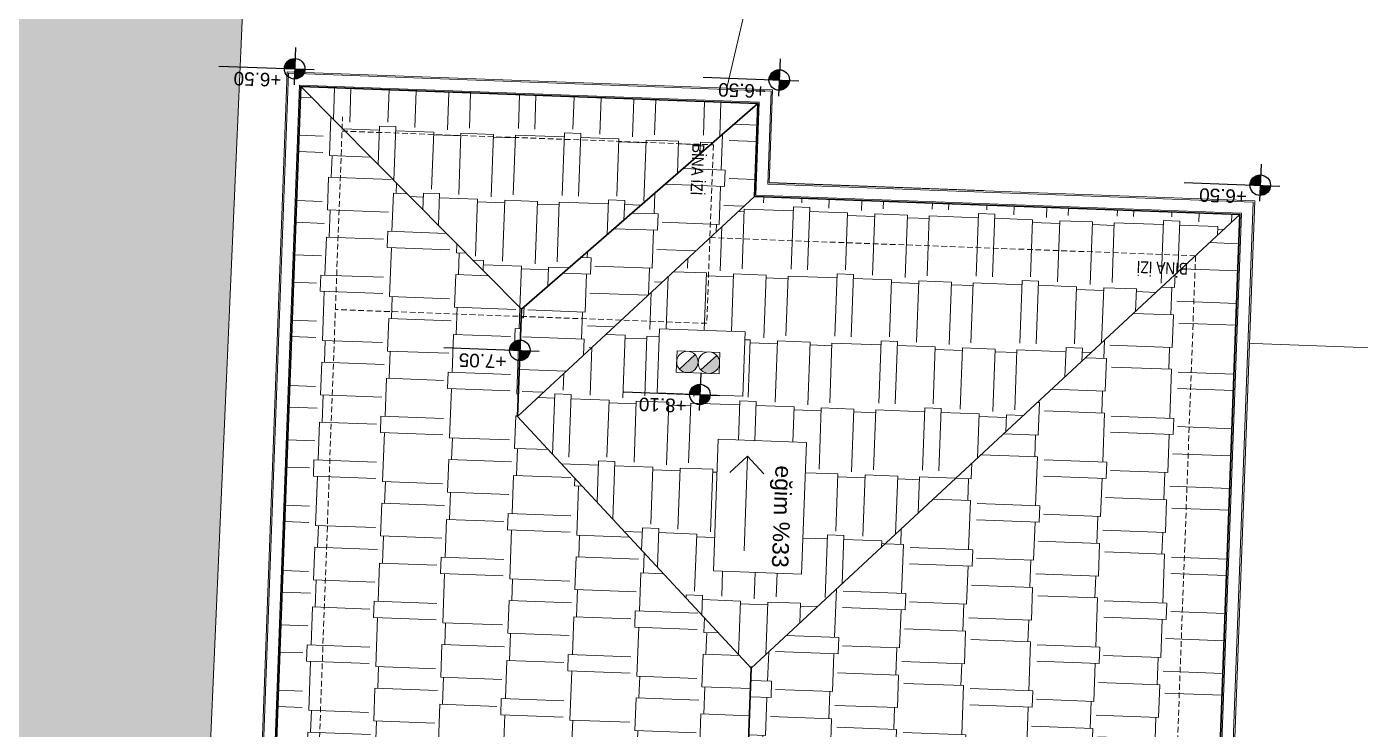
# Model space of a CAD drawing. Header units: centimetres. Extents: x 63871 to 181827, y -95930 to 42199.
# Drawn here: x 176600 to 177533, y 35089 to 35581 of the extents above; entities that cross this region are included whole.
import ezdxf

# ---------------------------------------------------------------- set-up
doc = ezdxf.new("R2010")
doc.units = ezdxf.units.CM
for name, pattern in [('11-021_500-SatisOfisi_220512$0${ Diamond }', [12, 4, -2, 2, 2, -2]), ('11-021_500-SatisOfisi_280512$0${ Wide Dash }', [12, 4, -2, 4, -2]), ('Dash', [6, 3, -3])]:
    doc.linetypes.add(name, pattern=pattern)
for name, color, linetype, lineweight in [('2D Drafting - General_Pen_No__86', 173, 'Continuous', 18), ('A-AREA-IDEN', 7, 'Continuous', 9), ('A-DOOR', 31, 'Continuous', 9), ('A-FLOR-HRAL', 11, 'Continuous', 9), ('A-GLAZ', 151, 'Continuous', 9), ('A-WALL', 12, 'Continuous', 50), ('ARA SINIRLAR', 225, 'Continuous', 15), ('ARM_Pen_No__252', 8, 'Continuous', 18), ('Baca', 82, 'Continuous', 9), ('DUVAR', 7, 'Continuous', 40), ('İz DÜŞÜMÜ', 7, '11-021_500-SatisOfisi_220512$0${ Diamond }', 18), ('metal', 7, 'Continuous', 20), ('OLUK', 222, 'Continuous', 15), ('S-STRS', 31, 'Continuous', 9), ('tefriş', 21, 'Continuous', 20), ('Çatı', 144, 'Continuous', 30)]:
    doc.layers.add(name, color=color, linetype=linetype, lineweight=lineweight)
for name, color, linetype in [('Bitirme - Duvar', 7, 'Continuous'), ('Dıış Ölçü', 140, 'Continuous'), ('KOT', 171, 'Continuous')]:
    doc.layers.add(name, color=color, linetype=linetype)
doc.styles.add('Arial', font='Arial.ttf', dxfattribs={"height": 250})
doc.styles.add('Arial_1', font='Arial.ttf', dxfattribs={"height": 300})
doc.styles.add('MtXpl_Arial_Narrow', font='')
doc.styles.add('MtXpl_Arial_Narrow_1', font='')
doc.styles.add('OLUŞTURULMUŞ_STİL_1', font='Arial.ttf')
doc.styles.add('RomanS', font='')
doc.styles.add('STYLE1', font='', dxfattribs={"width": 0.55, "height": 0.25})
doc.styles.get('MtXpl_Arial_Narrow').set_extended_font_data('Arial Narrow', bold=True)
doc.styles.get('MtXpl_Arial_Narrow_1').set_extended_font_data('Arial Narrow')
doc.styles.get('RomanS').set_extended_font_data('Stylus BT')
doc.styles.get('STYLE1').set_extended_font_data('Arial Tur')
doc.dimstyles.new('BÖYÜK', dxfattribs={"dimtxt": 70, "dimasz": 5, "dimexe": 5, "dimexo": 5, "dimgap": 2, "dimtad": 3, "dimdec": 0, "dimzin": 0, "dimdsep": 46, "dimtxsty": 'RomanS', "dimblk": 'DOT', "dimcen": 5, "dimadec": 0, "dimazin": 0, "dimtfac": 1, "dimtdec": 0, "dimtix": 1, "dimtofl": 0, "dimtmove": 1, "dimatfit": 0, "dimldrblk": 'DOT', "dimfxl": 10, "dimfxlon": 1, "dimtolj": 1, "dimtzin": 0, "dimarcsym": 0})
pattern_1 = [(0, (-196861.627, -36377.483), (97.155, 45.72), [22.86, -19.05, 26.67, -11.43, 34.29, -15.24]), (0, (-196838.767, -36375.58), (97.155, 45.72), [19.05, -72.39, 15.24, -22.86]), (0, (-196793.047, -36380.34), (97.155, 45.72), [11.43, -118.11]), (90, (-196861.627, -36377.483), (-32.385, 45.72), [43.815, -139.065]), (90, (-196838.767, -36377.483), (-32.385, 45.72), [42.8625, -140.0175]), (90, (-196819.717, -36377.483), (-32.385, 45.72), [40.005, -142.875]), (90, (-196793.047, -36380.34), (-32.385, 45.72), [43.815, -139.065]), (90, (-196781.617, -36380.34), (-32.385, 45.72), [43.815, -139.065]), (90, (-196747.327, -36377.483), (-32.385, 45.72), [41.91, -140.97])]
pattern_2 = [(270, (-196861.627, -36377.483), (45.72, -97.155), [22.86, -19.05, 26.67, -11.43, 34.29, -15.24]), (270, (-196859.72, -36400.343), (45.72, -97.155), [19.05, -72.39, 15.24, -22.86]), (270, (-196864.484, -36446.063), (45.72, -97.155), [11.43, -118.11]), (0, (-196861.627, -36377.483), (45.72, 32.385), [43.815, -139.065]), (0, (-196861.627, -36400.343), (45.72, 32.385), [42.8625, -140.0175]), (0, (-196861.627, -36419.393), (45.72, 32.385), [40.005, -142.875]), (0, (-196864.484, -36446.063), (45.72, 32.385), [43.815, -139.065]), (0, (-196864.484, -36457.493), (45.72, 32.385), [43.815, -139.065]), (0, (-196861.627, -36491.783), (45.72, 32.385), [41.91, -140.97])]

# ---------------------------------------------------------------- blocks, each defined once
blk = doc.blocks.new('M_Single-Flush - 80-231723-01_zemin')
at = {"layer": 'A-DOOR', "lineweight": 18}
for p, q in [((350, -50), (350, -850.1)), ((400, -50), (350, -50)), ((400, -50), (400, -850.1)), ((400, -850.1), (350, -850.1))]:
    blk.add_line(p, q, dxfattribs=at)
at = {"layer": 'A-DOOR'}
blk.add_arc((400, -50), 801.7, 180, 266.42425, dxfattribs=at)
blk = doc.blocks.new('M_Single-Flush - 100-231751-01_zemin')
at = {"layer": 'A-DOOR', "lineweight": 18}
for p, q in [((450, 100), (450, 1100.4)), ((500, 1100.4), (450, 1100.4)), ((500, 100), (500, 1100.4)), ((500, 100), (450, 100))]:
    blk.add_line(p, q, dxfattribs=at)
at = {"layer": 'A-DOOR'}
blk.add_arc((500, 100), 1001.7, 92.86114, 180, dxfattribs=at)
blk = doc.blocks.new('*U7')
at = {"layer": 'KOT', "linetype": 'Continuous'}
for p, q in [((531940.47, 4296268.73), (531941.68, 4296269.36)), ((531941.68, 4296269.36), (531942.99, 4296269.75)), ((531942.99, 4296269.75), (531944.36, 4296269.88)), ((531944.36, 4296269.88), (531944.36, 4296269.75)), ((531944.36, 4296269.75), (531944.36, 4296269.36)), ((531944.36, 4296269.36), (531944.36, 4296268.73)), ((531937.2, 4296263), (531937.38, 4296264.36)), ((531937.38, 4296264.36), (531937.82, 4296265.66)), ((531937.82, 4296265.66), (531938.5, 4296266.85)), ((531938.5, 4296266.85), (531939.39, 4296267.88)), ((531939.39, 4296267.88), (531940.47, 4296268.73)), ((531944.36, 4296268.73), (531944.36, 4296267.88)), ((531944.36, 4296267.88), (531944.36, 4296266.85)), ((531944.36, 4296266.85), (531944.36, 4296265.66)), ((531944.36, 4296265.66), (531944.36, 4296264.36)), ((531944.36, 4296264.36), (531944.36, 4296263))]:
    blk.add_line(p, q, dxfattribs=at)
at = {"layer": 'KOT', "linetype": 'Continuous', "extrusion": (0, 0, -1)}
for points in [[(-531941.68, 4296269.36), (-531944.36, 4296268.73), (-531940.47, 4296268.73)], [(-531942.99, 4296269.75), (-531944.36, 4296269.36), (-531941.68, 4296269.36)], [(-531941.68, 4296269.36), (-531944.36, 4296269.36), (-531944.36, 4296268.73)], [(-531944.36, 4296269.88), (-531944.36, 4296269.75), (-531942.99, 4296269.75)], [(-531942.99, 4296269.75), (-531944.36, 4296269.75), (-531944.36, 4296269.36)], [(-531937.38, 4296264.36), (-531944.36, 4296263), (-531937.2, 4296263)], [(-531937.82, 4296265.66), (-531944.36, 4296264.36), (-531937.38, 4296264.36)], [(-531937.38, 4296264.36), (-531944.36, 4296264.36), (-531944.36, 4296263)], [(-531938.5, 4296266.85), (-531944.36, 4296265.66), (-531937.82, 4296265.66)], [(-531937.82, 4296265.66), (-531944.36, 4296265.66), (-531944.36, 4296264.36)], [(-531939.39, 4296267.88), (-531944.36, 4296266.85), (-531938.5, 4296266.85)], [(-531938.5, 4296266.85), (-531944.36, 4296266.85), (-531944.36, 4296265.66)], [(-531940.47, 4296268.73), (-531944.36, 4296267.88), (-531939.39, 4296267.88)], [(-531939.39, 4296267.88), (-531944.36, 4296267.88), (-531944.36, 4296266.85)], [(-531940.47, 4296268.73), (-531944.36, 4296268.73), (-531944.36, 4296267.88)]]:
    blk.add_solid(points, dxfattribs=at)
blk = doc.blocks.new('*U8')
at = {"layer": 'KOT', "linetype": 'Continuous'}
for p, q in [((531944.36, 4296263.14), (531944.36, 4296263.42)), ((531944.36, 4296261.74), (531944.36, 4296263.14)), ((531944.36, 4296260.39), (531944.36, 4296261.74)), ((531944.36, 4296259.15), (531944.36, 4296260.39)), ((531950.98, 4296260.39), (531950.32, 4296259.15)), ((531951.39, 4296261.74), (531950.98, 4296260.39)), ((531951.52, 4296263.14), (531951.39, 4296261.74)), ((531951.52, 4296263.42), (531951.52, 4296263.14)), ((531944.36, 4296258.07), (531944.36, 4296259.15)), ((531944.36, 4296257.18), (531944.36, 4296258.07)), ((531944.36, 4296256.51), (531944.36, 4296257.18)), ((531944.36, 4296256.11), (531944.36, 4296256.51)), ((531945.76, 4296256.11), (531944.36, 4296255.97)), ((531944.36, 4296255.97), (531944.36, 4296256.11)), ((531947.1, 4296256.51), (531945.76, 4296256.11)), ((531948.34, 4296257.18), (531947.1, 4296256.51)), ((531949.42, 4296258.07), (531948.34, 4296257.18)), ((531950.32, 4296259.15), (531949.42, 4296258.07))]:
    blk.add_line(p, q, dxfattribs=at)
at = {"layer": 'KOT', "linetype": 'Continuous', "extrusion": (0, 0, -1)}
for points in [[(-531944.36, 4296263.42), (-531951.52, 4296263.14), (-531944.36, 4296263.14)], [(-531944.36, 4296263.42), (-531951.52, 4296263.42), (-531951.52, 4296263.14)], [(-531944.36, 4296263.14), (-531951.39, 4296261.74), (-531944.36, 4296261.74)], [(-531944.36, 4296263.14), (-531951.52, 4296263.14), (-531951.39, 4296261.74)], [(-531944.36, 4296261.74), (-531950.98, 4296260.39), (-531944.36, 4296260.39)], [(-531944.36, 4296261.74), (-531951.39, 4296261.74), (-531950.98, 4296260.39)], [(-531944.36, 4296260.39), (-531950.32, 4296259.15), (-531944.36, 4296259.15)], [(-531944.36, 4296260.39), (-531950.98, 4296260.39), (-531950.32, 4296259.15)], [(-531944.36, 4296259.15), (-531949.42, 4296258.07), (-531944.36, 4296258.07)], [(-531944.36, 4296259.15), (-531950.32, 4296259.15), (-531949.42, 4296258.07)], [(-531944.36, 4296258.07), (-531948.34, 4296257.18), (-531944.36, 4296257.18)], [(-531944.36, 4296258.07), (-531949.42, 4296258.07), (-531948.34, 4296257.18)], [(-531944.36, 4296257.18), (-531947.1, 4296256.51), (-531944.36, 4296256.51)], [(-531944.36, 4296257.18), (-531948.34, 4296257.18), (-531947.1, 4296256.51)], [(-531944.36, 4296256.51), (-531945.76, 4296256.11), (-531944.36, 4296256.11)], [(-531944.36, 4296256.51), (-531947.1, 4296256.51), (-531945.76, 4296256.11)], [(-531944.36, 4296256.11), (-531945.76, 4296256.11), (-531944.36, 4296255.97)]]:
    blk.add_solid(points, dxfattribs=at)
blk = doc.blocks.new('asdf')
at = {"layer": 'KOT'}
for p, q in [((435094.33, 4281336.77), (435094.33, 4281362.83)), ((435080.69, 4281351.86), (435147.51, 4281351.86))]:
    blk.add_line(p, q, dxfattribs=at)
blk.add_circle((435094.33, 4281351.57), 7.17, dxfattribs=at)
at = {"layer": 'KOT', "linetype": 'Continuous'}
for name, p in [('*U7', (-96850.02, -14911.15)), ('*U8', (-96850.02, -14911.57))]:
    blk.add_blockref(name, p, dxfattribs=at)
blk = doc.blocks.new('y')
for p, q in [((66798.9, 34324.71), (66798.9, 34329.57)), ((66799.41, 34324.71), (66799.41, 34329.77)), ((66812.43, 34330.73), (66812.43, 34330.73)), ((66825.46, 34324.71), (66825.46, 34329.77)), ((66825.97, 34324.71), (66825.97, 34329.57)), ((66807.33, 34319.9), (66807.33, 34325.63)), ((66817.54, 34319.9), (66817.54, 34325.63)), ((66809.37, 34317.86), (66815.5, 34317.86)), ((66794.82, 34304.26), (66830.05, 34304.26)), ((66794.82, 34302.73), (66794.82, 34299.66)), ((66795.84, 34303.75), (66829.03, 34303.75)), ((66830.05, 34302.73), (66830.05, 34299.66)), ((66830.05, 34302.73), (66830.05, 34299.66)), ((66764.67, 34299.66), (66844.14, 34299.66)), ((66764.67, 34299.66), (66764.67, 34294.66)), ((66844.14, 34299.66), (66844.14, 34294.66))]:
    blk.add_line(p, q)
at = {"color": 4, "ltscale": 30}
for p, q in [((66797.43, 34306.58), (66800.9, 34306.58)), ((66799.17, 34308.31), (66799.17, 34304.84)), ((66827.44, 34306.58), (66823.97, 34306.58)), ((66825.7, 34308.31), (66825.7, 34304.84))]:
    blk.add_line(p, q, dxfattribs=at)
blk.add_lwpolyline([(66794.52, 34299.66, -0.41586), (66793.8, 34300.38), (66794.06, 34329.77, -1), (66830.81, 34329.77), (66831.07, 34300.38, -0.41586), (66830.35, 34299.66)], format="xyb", close=True)
for centre in [(66799.17, 34306.58), (66825.7, 34306.58)]:
    blk.add_circle(centre, 1.02)
for centre, radius, start, end in [((66812.43, 34329.81), 13.54, 358.98526, 181.01474), ((66812.43, 34330.01), 13.03, 358.94587, 181.05413), ((66812.43, 34325.63), 5.1, 90, 180), ((66812.43, 34325.63), 5.1, 0, 90), ((66812.43, 34324.47), 13.54, 178.98526, 1.01474), ((66812.43, 34324.99), 13.03, 181.19291, 358.80709), ((66809.37, 34319.9), 2.04, 180, 270), ((66815.5, 34319.9), 2.04, 270, 0), ((66795.84, 34302.73), 1.02, 90, 180), ((66829.03, 34302.73), 1.02, 0, 90)]:
    blk.add_arc(centre, radius, start, end)
at = {"layer": 'ARM_Pen_No__252'}
for p, q in [((66774.4, 34307.06), (66776.25, 34307.06)), ((66774.4, 34301.51), (66774.4, 34307.06)), ((66775.32, 34305.21), (66775.32, 34301.51)), ((66776.25, 34305.21), (66775.32, 34305.21)), ((66776.25, 34309.77), (66785.49, 34309.77)), ((66776.25, 34302.63), (66776.25, 34309.77)), ((66776.25, 34307.06), (66776.25, 34305.21)), ((66785.49, 34302.63), (66776.25, 34302.63)), ((66785.49, 34309.77), (66785.49, 34302.63)), ((66785.49, 34307.06), (66785.49, 34305.21)), ((66787.33, 34307.06), (66785.49, 34307.06)), ((66785.49, 34305.21), (66786.41, 34305.21)), ((66786.41, 34305.21), (66786.41, 34301.51)), ((66787.33, 34301.51), (66787.33, 34307.06))]:
    blk.add_line(p, q, dxfattribs=at)
blk.add_lwpolyline([(66788.26, 34301.51), (66788.26, 34299.66), (66773.47, 34299.66), (66773.47, 34301.51)], close=True, dxfattribs=at)
at = {"layer": 'metal'}
for p, q in [((66842.94, 34324.17), (66835.76, 34324.17)), ((66835.76, 34316.97), (66835.76, 34324.17)), ((66835.76, 34320.57), (66842.96, 34320.57)), ((66842.7, 34323.93), (66836, 34323.93)), ((66836, 34317.21), (66836, 34323.93)), ((66836.94, 34320.57), (66841.74, 34320.57)), ((66839.34, 34315.86), (66839.34, 34325.56)), ((66839.34, 34316.98), (66839.34, 34323.99)), ((66839.34, 34322.69), (66839.34, 34316.98)), ((66842.7, 34323.93), (66842.7, 34317.21)), ((66842.94, 34324.17), (66842.94, 34316.97)), ((66842.94, 34316.97), (66835.76, 34316.97)), ((66842.7, 34317.21), (66836, 34317.21))]:
    blk.add_line(p, q, dxfattribs=at)
blk.add_circle((66839.34, 34320.57), 2.88, dxfattribs=at)
blk = doc.blocks.new('afadfa')
at = {"layer": 'Baca'}
h = blk.add_hatch(color=0, dxfattribs=at)
h.dxf.hatch_style = 1
h.paths.add_polyline_path([(525548.61, 4261233.83, 0.670516), (525535.77, 4261228.56, 0.199315), (525537.97, 4261223.25)])
h = blk.add_hatch(color=0, dxfattribs=at)
h.dxf.hatch_style = 1
h.paths.add_polyline_path([(525563.68, 4261233.75, 0.675614), (525550.77, 4261228.56, 0.202965), (525553.05, 4261223.18)])
for p, q in [((525537.97, 4261223.25), (525548.61, 4261233.83)), ((525553.05, 4261223.18), (525563.68, 4261233.75))]:
    blk.add_line(p, q, dxfattribs=at)
blk.add_lwpolyline([(525535.77, 4261236.11), (525565.77, 4261236.05), (525565.77, 4261220.99), (525535.77, 4261221.06)], close=True, dxfattribs=at)
for centre in [(525543.27, 4261228.56), (525558.27, 4261228.56)]:
    blk.add_circle(centre, 7.5, dxfattribs=at)
blk = doc.blocks.new('HRD')
at = {"layer": 'ARM_Pen_No__252'}
h = blk.add_hatch(dxfattribs=at)
h.set_pattern_fill('AR-B816', color=256, scale=0.09)
h.set_pattern_definition([(0, (-39959.2, 0), (0, 18.288), []), (90, (-39959.2, 0), (-18.288, 18.288), [18.288, -18.288])])
h.paths.add_polyline_path([(154149.63, 35592.48), (154149.63, 35503.48), (154219.63, 35503.48), (154219.63, 35483.24), (154324.63, 35483.24), (154324.63, 35692.48), (154369.63, 35692.48), (154369.63, 35927.48), (154369.63, 35927.48), (154369.63, 36097.48), (154369.63, 36177.48), (154254.63, 36177.48), (153954.63, 36177.48), (153839.63, 36177.48), (153839.63, 35897.6), (153869.63, 35897.54), (153869.63, 35882.48), (154019.63, 35882.48), (154019.63, 35872.48), (154019.63, 35833.25, -0.444416), (154030.45, 35823.48, -0.444416), (154019.63, 35813.72), (154019.63, 35773.48), (153939.63, 35773.48), (153939.63, 35692.48), (154019.63, 35692.48), (154019.63, 35687.48), (154019.63, 35633.7), (154020.63, 35632.93), (154019.63, 35631.47), (154019.63, 35592.48), (154019.63, 35582.48), (153989.63, 35582.48), (153989.63, 35577.48), (153989.63, 35497.48), (153989.63, 35437.48), (153994.63, 35437.48), (154094.63, 35437.48), (154139.63, 35437.48), (154139.63, 35592.48)])
h = blk.add_hatch(dxfattribs=at)
h.set_pattern_fill('ANGLE', color=256, scale=5)
h.set_pattern_definition([(0, (-39959.2, 0), (0, 34.925), [25.4, -9.525]), (90, (-39959.2, 0), (-34.925, 2e-15), [25.4, -9.525])])
h.paths.add_polyline_path([(153979.63, 35577.48), (153979.63, 35582.48), (153839.63, 35582.48), (153839.63, 35560.82), (153842.46, 35560.82, -35.598717), (153842.4, 35558.91), (153839.63, 35558.91), (153839.63, 35437.48), (153862.73, 35437.48), (153862.73, 35442.48), (153892.58, 35442.48, -0.415866), (153891.86, 35443.2), (153892.13, 35472.59, -1), (153928.87, 35472.59), (153929.13, 35443.21, -0.417788), (153928.41, 35442.48), (153942.2, 35442.48), (153942.2, 35437.48), (153979.63, 35437.48), (153979.63, 35497.48)])
h.paths.add_polyline_path([(153928.87, 35472.59, 1), (153892.13, 35472.59), (153891.86, 35443.2, 0.415866), (153892.58, 35442.48), (153892.88, 35442.48), (153892.88, 35445.55, -0.414214), (153893.9, 35446.57), (153927.09, 35446.57, -0.414206), (153928.11, 35445.55), (153928.11, 35442.48), (153928.41, 35442.48, 0.417795), (153929.13, 35443.21)], flags=17)
h.paths.add_polyline_path([(153924.03, 35472.39), (153924.03, 35467.54, -1.017869), (153896.96, 35467.54), (153896.96, 35472.39, -1.017869)], flags=16)
h.paths.add_polyline_path([(153923.52, 35472.59), (153923.52, 35467.54, -0.979394), (153897.47, 35467.54), (153897.47, 35472.59, -1.018569)], flags=0)
h.paths.add_polyline_path([(153941, 35466.99), (153941, 35459.79), (153933.82, 35459.79), (153933.82, 35466.99)], flags=16)
h.paths.add_polyline_path([(153940.76, 35466.75), (153940.76, 35460.03), (153934.06, 35460.03), (153934.06, 35466.75)], flags=0)
h.paths.add_polyline_path([(153940.28, 35463.39, -1), (153934.52, 35463.39, -1)], flags=0)
h.paths.add_polyline_path([(153915.6, 35468.45), (153915.6, 35462.72, -0.414219), (153913.56, 35460.68), (153907.43, 35460.68, -0.414214), (153905.39, 35462.72), (153905.39, 35468.45, -0.414214), (153910.5, 35473.55, -0.414212)], flags=0)
h.paths.add_polyline_path([(153924.78, 35449.4, -1), (153922.74, 35449.4, -1)], flags=16)
h.paths.add_polyline_path([(153864.64, 35477.47), (153938.67, 35477.41), (153938.69, 35493.77), (153864.65, 35493.83)], flags=24)
h.paths.add_polyline_path([(153865.12, 35490.52), (153938.1, 35490.46), (153938.12, 35506.83), (153865.14, 35506.88)], flags=24)
h.paths.add_polyline_path([(153883.26, 35506.44), (153927.79, 35506.4), (153927.8, 35519.31), (153883.27, 35519.34)], flags=24)
h.paths.add_polyline_path([(153864.7, 35503.65), (153888.12, 35503.63), (153888.13, 35519.89), (153864.71, 35519.91)], flags=24)
h.paths.add_polyline_path([(153862.27, 35534.3), (153908.83, 35534.3), (153908.83, 35568.24), (153862.27, 35568.24)], flags=24)
h.paths.add_polyline_path([(153861.82, 35512.84), (153916.06, 35512.84), (153916.06, 35546.78), (153861.82, 35546.78)], flags=24)
blk.add_line((154324.63, 35644.48), (154369.63, 35644.48))
at = {"layer": '2D Drafting - General_Pen_No__86'}
for radius, start, end in [(17, 181.57168, 175.13542), (9, 182.9697, 170.78267)]:
    blk.add_arc((153859.4, 35559.38), radius, start, end, dxfattribs=at)
at = {"layer": 'A-DOOR'}
for p, q in [((153979.63, 35497.48), (153979.63, 35577.48)), ((153989.63, 35577.48), (153989.63, 35497.48)), ((153994.63, 35437.48), (154094.63, 35437.48)), ((153994.63, 35417.48), (154094.63, 35417.48))]:
    blk.add_line(p, q, dxfattribs=at)
at = {"layer": 'A-FLOR-HRAL'}
for p, q in [((153969.6, 35417.48), (153969.6, 35317.48)), ((154119.71, 35317.48), (154119.71, 35417.48)), ((154119.71, 35371.48), (153969.6, 35371.48)), ((154049.77, 35373.48), (154043.1, 35363.46)), ((154049.77, 35317.48), (154049.77, 35373.48)), ((154049.77, 35373.48), (154056.43, 35363.46)), ((154119.71, 35344.48), (153969.6, 35344.48)), ((154119.71, 35317.48), (153969.6, 35317.48))]:
    blk.add_line(p, q, dxfattribs=at)
at = {"layer": 'A-FLOR-HRAL', "linetype": '11-021_500-SatisOfisi_280512$0${ Wide Dash }'}
for p, q in [((154119.71, 35373.48), (153969.6, 35373.48)), ((154119.71, 35346.48), (153969.6, 35346.48)), ((154119.71, 35319.48), (153969.6, 35319.48))]:
    blk.add_line(p, q, dxfattribs=at)
at = {"layer": 'A-GLAZ', "ltscale": 3}
for p, q in [((154369.63, 35692.48), (154389.63, 35692.48)), ((154369.63, 35687.48), (154369.63, 35692.48)), ((154369.63, 35692.48), (154369.63, 35542.48)), ((154389.63, 35692.48), (154389.63, 35687.48)), ((154389.63, 35692.48), (154389.63, 35542.48)), ((154389.63, 35687.48), (154369.63, 35687.48)), ((154379.63, 35687.48), (154379.63, 35612.48)), ((154384.63, 35682.48), (154379.63, 35682.48)), ((154382.13, 35682.48), (154382.13, 35617.48)), ((154384.63, 35612.48), (154384.63, 35687.48)), ((154384.63, 35687.48), (154384.63, 35682.48)), ((154379.63, 35622.48), (154374.63, 35622.48)), ((154374.63, 35622.48), (154374.63, 35547.48)), ((154379.63, 35617.48), (154374.63, 35617.48)), ((154377.13, 35617.48), (154377.13, 35552.48)), ((154379.63, 35547.48), (154379.63, 35622.48)), ((154379.63, 35617.48), (154384.63, 35617.48)), ((154379.63, 35612.48), (154384.63, 35612.48)), ((154379.63, 35552.48), (154374.63, 35552.48)), ((154379.63, 35547.48), (154379.63, 35552.48)), ((154389.63, 35547.48), (154369.63, 35547.48)), ((154369.63, 35547.48), (154369.63, 35542.48)), ((154369.63, 35542.48), (154389.63, 35542.48)), ((154389.63, 35542.48), (154389.63, 35547.48)), ((153869.84, 35437.48), (153869.84, 35417.48)), ((153874.84, 35437.48), (153869.84, 35437.48)), ((153869.84, 35437.48), (153929.84, 35437.48)), ((153874.84, 35417.48), (153874.84, 35437.48)), ((153894.84, 35427.48), (153894.84, 35432.48)), ((153894.84, 35432.48), (153924.84, 35432.48)), ((153899.84, 35427.48), (153899.84, 35432.48)), ((153899.84, 35429.98), (153919.84, 35429.98)), ((153919.84, 35427.48), (153919.84, 35432.48)), ((153924.84, 35417.48), (153924.84, 35437.48)), ((153924.84, 35437.48), (153929.84, 35437.48)), ((153929.84, 35437.48), (153929.84, 35417.48)), ((153874.84, 35427.48), (153904.84, 35427.48)), ((153904.84, 35422.48), (153874.84, 35422.48)), ((153874.84, 35422.48), (153879.84, 35422.48)), ((153879.84, 35422.48), (153879.84, 35427.48)), ((153879.84, 35424.98), (153899.84, 35424.98)), ((153924.84, 35427.48), (153894.84, 35427.48)), ((153899.84, 35427.48), (153899.84, 35422.48)), ((153904.84, 35427.48), (153904.84, 35422.48)), ((153924.84, 35427.48), (153919.84, 35427.48)), ((153869.84, 35417.48), (153874.84, 35417.48)), ((153869.84, 35417.48), (153929.84, 35417.48)), ((153929.84, 35417.48), (153924.84, 35417.48))]:
    blk.add_line(p, q, dxfattribs=at)
at = {"layer": 'A-WALL', "lineweight": 53}
for p, q in [((154369.63, 35692.48), (154369.63, 35927.48)), ((154389.63, 35927.48), (154389.63, 35692.48)), ((153819.63, 35417.48), (153819.63, 35692.48)), ((153839.63, 35692.48), (153839.63, 35592.48)), ((154369.63, 35692.48), (154389.63, 35692.48)), ((154369.63, 35692.48), (154389.63, 35692.48)), ((153839.63, 35592.48), (154019.63, 35592.48)), ((154019.63, 35592.48), (154019.63, 35582.48)), ((154139.63, 35437.48), (154139.63, 35592.48)), ((154139.63, 35592.48), (154149.63, 35592.48)), ((154149.63, 35592.48), (154149.63, 35437.48)), ((153839.63, 35582.48), (153839.63, 35437.48)), ((153979.63, 35582.48), (153839.63, 35582.48)), ((153979.63, 35577.48), (153979.63, 35582.48)), ((154019.63, 35582.48), (153989.63, 35582.48)), ((153989.63, 35582.48), (153989.63, 35577.48)), ((153989.63, 35577.48), (153979.63, 35577.48)), ((154369.63, 35437.48), (154369.63, 35542.48)), ((154369.63, 35542.48), (154389.63, 35542.48)), ((154389.63, 35542.48), (154389.63, 35417.48)), ((154389.63, 35542.48), (154389.63, 35417.48)), ((153979.63, 35437.48), (153979.63, 35497.48)), ((153979.63, 35497.48), (153989.63, 35497.48)), ((153989.63, 35497.48), (153989.63, 35437.48)), ((153839.63, 35437.48), (153869.84, 35437.48)), ((153929.84, 35437.48), (153979.63, 35437.48)), ((153989.63, 35437.48), (153994.63, 35437.48)), ((153994.63, 35437.48), (153994.63, 35417.48)), ((154094.63, 35417.48), (154094.63, 35437.48)), ((154094.63, 35437.48), (154139.63, 35437.48)), ((154149.63, 35437.48), (154369.63, 35437.48)), ((153869.84, 35417.48), (153819.63, 35417.48)), ((153994.63, 35417.48), (153929.84, 35417.48)), ((154389.63, 35417.48), (154094.63, 35417.48))]:
    blk.add_line(p, q, dxfattribs=at)
at = {"layer": 'A-WALL', "lineweight": 50}
for p, q in [((154389.63, 35542.48), (154369.63, 35542.48)), ((153869.84, 35437.48), (153869.84, 35417.48)), ((153929.84, 35417.48), (153929.84, 35437.48))]:
    blk.add_line(p, q, dxfattribs=at)
at = {"layer": 'Bitirme - Duvar', "color": 161, "linetype": 'Continuous', "lineweight": 25}
for p, q in [((154427.13, 35617.48), (154369.63, 35617.48)), ((153899.84, 35384.78), (153899.84, 35432.28))]:
    blk.add_line(p, q, dxfattribs=at)
for centre in [(154437.36, 35617.48), (153899.84, 35374.56)]:
    blk.add_circle(centre, 10.23, dxfattribs=at)
at = {"layer": 'İz DÜŞÜMÜ'}
blk.add_lwpolyline([(153819.63, 36347.48), (154419.63, 36347.49), (154419.63, 35292.49), (154159.63, 35292.49), (154159.63, 35357.48), (153819.63, 35357.48), (153819.63, 36347.48)], dxfattribs=at)
at = {"layer": 'metal'}
for p, q in [((153862.86, 35557.11), (153856.25, 35562.61)), ((153856.7, 35556.75), (153862.16, 35563.31)), ((153859.4, 35559.99), (153856.7, 35556.75)), ((153859.4, 35559.99), (153862.86, 35557.11))]:
    blk.add_line(p, q, dxfattribs=at)
blk.add_lwpolyline([(153839.63, 35558.91), (153858.14, 35558.91), (153858.14, 35560.82), (153839.63, 35560.82)], dxfattribs=at)
for radius in [2.81, 1.81]:
    blk.add_circle((153859.4, 35559.99), radius, dxfattribs=at)
at = {"layer": 'S-STRS'}
for p, q in [((153889.63, 35823.48), (153889.63, 35632.93)), ((153934.94, 35687.48), (153934.64, 35779.48)), ((153939.63, 35773.48), (153939.63, 35692.48)), ((153934.92, 35692.48), (153839.63, 35692.48)), ((154019.63, 35692.48), (153939.63, 35692.48)), ((154019.63, 35692.48), (154019.63, 35687.48)), ((153934.94, 35687.48), (154019.63, 35687.48)), ((154020.63, 35632.93), (154005.64, 35644.41)), ((154020.63, 35632.93), (153889.63, 35632.93)), ((154020.63, 35632.93), (154008.78, 35615.63)), ((154019.63, 35593.02), (154019.63, 35592.48))]:
    blk.add_line(p, q, dxfattribs=at)
at = {"layer": 'S-STRS', "linetype": 'Dash'}
for p, q in [((153934.93, 35690.37), (153839.63, 35647.62)), ((153932.95, 35689.48), (153839.63, 35689.48)), ((153934.94, 35687.79), (153839.63, 35592.48)), ((153933.67, 35686.52), (153840.86, 35644.89)), ((153935.39, 35684), (153843.88, 35592.48)), ((153937.13, 35687.48), (153889.63, 35592.48)), ((153939.63, 35685.78), (153892.99, 35592.48)), ((153939.63, 35687.48), (153939.63, 35592.48)), ((153942.63, 35687.48), (153942.63, 35592.48)), ((153966.63, 35687.48), (153966.63, 35592.48)), ((153969.63, 35687.48), (153969.63, 35592.48)), ((153993.63, 35687.48), (153993.63, 35592.48)), ((153996.63, 35687.48), (153996.63, 35592.48))]:
    blk.add_line(p, q, dxfattribs=at)
for points in [[(154017.63, 35592.48), (154017.63, 35687.48)], [(154019.63, 35592.48), (154019.63, 35687.48)]]:
    blk.add_lwpolyline(points, dxfattribs=at)
at = {"layer": 'tefriş'}
for p, q in [((154324.63, 35483.24), (154324.63, 35692.48)), ((154324.63, 35692.48), (154369.63, 35692.48)), ((154324.63, 35644.48), (154324.63, 35540.24)), ((154369.63, 35644.48), (154324.63, 35644.48)), ((154369.63, 35540.24), (154369.63, 35644.48)), ((154325.53, 35542.04), (154325.53, 35642.68)), ((154326.43, 35643.58), (154367.83, 35643.58)), ((154330.03, 35639.53), (154330.03, 35623.04)), ((154331.83, 35639.53), (154330.03, 35639.53)), ((154331.83, 35623.04), (154331.83, 35639.53)), ((154333.63, 35639.53), (154333.63, 35623.04)), ((154335.43, 35639.53), (154333.63, 35639.53)), ((154335.43, 35623.04), (154335.43, 35639.53)), ((154337.23, 35639.53), (154337.23, 35623.04)), ((154339.03, 35639.53), (154337.23, 35639.53)), ((154339.03, 35623.04), (154339.03, 35639.53)), ((154340.83, 35639.53), (154340.83, 35623.04)), ((154342.63, 35639.53), (154340.83, 35639.53)), ((154342.63, 35623.04), (154342.63, 35639.53)), ((154344.43, 35639.53), (154344.43, 35623.04)), ((154346.23, 35639.53), (154344.43, 35639.53)), ((154346.23, 35623.04), (154346.23, 35639.53)), ((154348.03, 35639.53), (154348.03, 35623.04)), ((154349.83, 35639.53), (154348.03, 35639.53)), ((154349.83, 35623.04), (154349.83, 35639.53)), ((154351.63, 35639.53), (154351.63, 35623.04)), ((154353.43, 35639.53), (154351.63, 35639.53)), ((154353.43, 35623.04), (154353.43, 35639.53)), ((154355.23, 35639.53), (154355.23, 35623.04)), ((154357.03, 35639.53), (154355.23, 35639.53)), ((154357.03, 35623.04), (154357.03, 35639.53)), ((154358.83, 35639.53), (154358.83, 35623.04)), ((154360.63, 35639.53), (154358.83, 35639.53)), ((154360.63, 35623.04), (154360.63, 35639.53)), ((154362.43, 35639.53), (154362.43, 35623.04)), ((154364.23, 35639.53), (154362.43, 35639.53)), ((154364.23, 35623.04), (154364.23, 35639.53)), ((154368.73, 35642.68), (154368.73, 35542.04)), ((154360.18, 35618.99), (154329.58, 35618.99)), ((154330.03, 35623.04), (154331.83, 35623.04)), ((154330.03, 35618.09), (154359.73, 35618.09)), ((154333.63, 35623.04), (154335.43, 35623.04)), ((154337.23, 35623.04), (154339.03, 35623.04)), ((154340.83, 35623.04), (154342.63, 35623.04)), ((154344.43, 35623.04), (154346.23, 35623.04)), ((154348.03, 35623.04), (154349.83, 35623.04)), ((154351.63, 35623.04), (154353.43, 35623.04)), ((154355.23, 35623.04), (154357.03, 35623.04)), ((154358.83, 35623.04), (154360.63, 35623.04)), ((154362.43, 35623.04), (154364.23, 35623.04)), ((154326.88, 35616.29), (154326.88, 35584.79)), ((154327.78, 35615.84), (154327.78, 35585.24)), ((154361.98, 35615.84), (154361.98, 35585.24)), ((154362.88, 35616.29), (154362.88, 35584.79)), ((154365.81, 35579.05), (154352.27, 35592.59)), ((154353.48, 35593.8), (154367.02, 35580.26)), ((154364.63, 35585.6), (154364.63, 35591.76)), ((154365.77, 35591.76), (154365.77, 35585.6)), ((154329.58, 35582.09), (154360.18, 35582.09)), ((154329.58, 35579.39), (154360.18, 35579.39)), ((154359.73, 35582.99), (154330.03, 35582.99)), ((154326.88, 35545.19), (154326.88, 35576.69)), ((154327.78, 35545.64), (154327.78, 35576.24)), ((154359.73, 35578.49), (154330.03, 35578.49)), ((154361.98, 35545.64), (154361.98, 35576.24)), ((154362.88, 35545.19), (154362.88, 35576.69)), ((154364.63, 35576.14), (154364.63, 35569.97)), ((154365.77, 35569.97), (154365.77, 35576.14)), ((154360.18, 35542.49), (154329.58, 35542.49)), ((154330.03, 35543.39), (154359.73, 35543.39)), ((154324.63, 35540.24), (154369.63, 35540.24)), ((154367.83, 35541.14), (154326.43, 35541.14)), ((154149.63, 35507.48), (154149.63, 35441.48)), ((154219.63, 35507.48), (154149.63, 35507.48)), ((154204.63, 35509.48), (154204.63, 35510.48)), ((154204.63, 35510.48), (154214.63, 35510.48)), ((154214.63, 35509.48), (154204.63, 35509.48)), ((154210.63, 35507.48), (154210.63, 35509.48)), ((154213.63, 35507.48), (154213.63, 35509.48)), ((154214.63, 35510.48), (154214.63, 35509.48)), ((154219.63, 35441.48), (154219.63, 35507.48)), ((154219.63, 35503.48), (154149.63, 35503.48)), ((154149.63, 35502.48), (154219.63, 35502.48)), ((154219.63, 35483.24), (154324.63, 35483.24)), ((154149.63, 35441.48), (154153.66, 35441.48)), ((154165.5, 35441.48), (154168.81, 35441.48)), ((154179.63, 35441.48), (154219.63, 35441.48)), ((154152.63, 35437.48), (154152.63, 35438.48)), ((154152.63, 35438.48), (154153.39, 35438.48)), ((154216.63, 35437.48), (154152.63, 35437.48)), ((154179.63, 35438.48), (154216.63, 35438.48)), ((154216.63, 35438.48), (154216.63, 35437.48))]:
    blk.add_line(p, q, dxfattribs=at)
blk.add_lwpolyline([(154352.81, 35620.62), (154352.81, 35621.46), (154337.06, 35621.46), (154337.06, 35620.62)], close=True, dxfattribs=at)
for centre in [(154347.46, 35600.61), (154347.46, 35560.51)]:
    blk.add_circle(centre, 3.11, dxfattribs=at)
for centre, radius, start, end in [((154326.43, 35642.68), 0.9, 90, 180), ((154367.83, 35642.68), 0.9, 0, 90), ((154329.58, 35616.29), 2.7, 90, 180), ((154330.03, 35615.84), 2.25, 90, 180), ((154359.73, 35615.84), 2.25, 0, 90), ((154360.18, 35616.29), 2.7, 0, 90), ((154352.88, 35593.19), 0.857, 45, 225), ((154353.77, 35592.3), 0.572, 270, 270), ((154365.2, 35591.76), 0.572, 0, 180), ((154329.58, 35584.79), 2.7, 180, 270), ((154329.58, 35576.69), 2.7, 90, 180), ((154330.03, 35585.24), 2.25, 180, 270), ((154359.73, 35585.24), 2.25, 270, 312.8196), ((154360.18, 35584.79), 2.7, 270, 313.18306), ((154360.18, 35576.69), 2.7, 0, 90), ((154360.18, 35584.79), 2.7, 352.10725, 0), ((154365.2, 35586.62), 1.71, 109.47122, 70.52878), ((154365.2, 35580.87), 1.71, 165, 285), ((154365.2, 35585.94), 0.668, 211.22508, 328.77492), ((154365.2, 35580.87), 1.71, 345, 105), ((154366.41, 35579.66), 0.857, 225, 45), ((154330.03, 35576.24), 2.25, 90, 180), ((154359.73, 35576.24), 2.25, 0, 90), ((154365.2, 35575.12), 1.71, 289.47122, 250.52878), ((154365.2, 35575.79), 0.668, 31.22508, 148.77492), ((154365.2, 35569.97), 0.572, 180, 0), ((154326.43, 35542.04), 0.9, 180, 270), ((154329.58, 35545.19), 2.7, 180, 270), ((154330.03, 35545.64), 2.25, 180, 270), ((154359.73, 35545.64), 2.25, 270, 0), ((154360.18, 35545.19), 2.7, 270, 0), ((154367.83, 35542.04), 0.9, 270, 0)]:
    blk.add_arc(centre, radius, start, end, dxfattribs=at)
blk.add_blockref('y', (87098.06, 1142.82))
at = {"layer": 'A-DOOR', "xscale": -0.1, "yscale": 0.1, "zscale": 0.1, "rotation": 270.0000000000001}
blk.add_blockref('M_Single-Flush - 80-231723-01_zemin', (153984.63, 35537.48), dxfattribs=at)
at = {"layer": 'A-DOOR', "xscale": -0.1, "yscale": 0.1, "zscale": 0.1}
blk.add_blockref('M_Single-Flush - 100-231751-01_zemin', (154044.63, 35427.48), dxfattribs=at)
at = {"layer": 'Baca'}
blk.add_blockref('afadfa', (-371386.14, -4225783.58), dxfattribs=at)
at = {"layer": 'DUVAR'}
blk.add_blockref('asdf', (-281047.6, -4245872.08), dxfattribs=at)
for s, style, p in [('Döş', 'MtXpl_Arial_Narrow_1', (154031.1, 35527.3)), (': Lamine parke', 'MtXpl_Arial_Narrow_1', (154049.09, 35527.28)), ('Döş', 'MtXpl_Arial_Narrow', (153867.42, 35508.74)), (': Seramik', 'MtXpl_Arial_Narrow_1', (153885.41, 35508.73)), ('Tav: Sıva+Boya', 'MtXpl_Arial_Narrow_1', (154031.54, 35514.24)), ('Duv: Sıva+Boya', 'MtXpl_Arial_Narrow_1', (154031.05, 35501.19)), ('Tav: Sıva+Boya', 'MtXpl_Arial_Narrow_1', (153867.85, 35495.69)), ('Duv: Sıva+Boya', 'MtXpl_Arial_Narrow_1', (153867.37, 35482.64)), ('I.KAT İZ DÜŞÜMÜ', 'MtXpl_Arial_Narrow_1', (154335.01, 35297.43))]:
    blk.add_text(s, height=8.316, rotation=359.95698, dxfattribs=dict(style=style)).set_placement(p)
at = {"layer": 'A-AREA-IDEN', "char_height": 16.469, "width": 224.1999, "attachment_point": 2, "line_spacing_factor": 0.941778, "style": 'Arial'}
for s, insert in [('HOL', (154053.4, 35580.76)), ('WC', (153885.24, 35559.76)), ('4 m²', (154052.67, 35559.8)), ('3 m²', (153889.23, 35538.3))]:
    blk.add_mtext(s, dxfattribs=dict(at, insert=insert))
at = {"layer": 'A-DOOR', "style": 'Arial', "text_generation_flag": 6}
for s, rotation, p in [('80 / 220', 180, (153911.63, 35557.46)), ('100 / 220', 270, (154014.22, 35447.91))]:
    blk.add_text(s, height=12.355, rotation=rotation, dxfattribs=at).set_placement(p)
at = {"layer": 'Bitirme - Duvar', "linetype": 'Continuous', "style": 'OLUŞTURULMUŞ_STİL_1'}
for s, insert, char_height, attachment_point, rotation in [('\\A1;150', (154394.56, 35623.32), 10, 7, 0), ('\\A1;P', (154443.49, 35615.16), 10, 7, 90), ('\\A1;60', (153895.85, 35398), 10, 7, 90), ('\\A1;3', (154042.24, 35378.86), 12.592, 9, 1.38858), ('\\A1;2', (154042.24, 35352.41), 12.592, 9, 1.38858), ('\\A1;1', (154038.91, 35324.84), 12.592, 9, 1.38858)]:
    blk.add_mtext(s, dxfattribs=dict(at, insert=insert, char_height=char_height, attachment_point=attachment_point, rotation=rotation))
at = {"layer": 'Bitirme - Duvar', "linetype": 'Continuous', "char_height": 10, "attachment_point": 7, "style": 'OLUŞTURULMUŞ_STİL_1'}
for s, insert, width, rotation in [('\\A1;120', (154394.56, 35603.32), 22.2306, 0), ('\\A1;60', (153915.85, 35398), 14.493, 90)]:
    blk.add_mtext(s, dxfattribs=dict(at, insert=insert, width=width, rotation=rotation))
at = {"layer": 'Bitirme - Duvar', "linetype": 'Continuous', "insert": (153897.51, 35368.97), "char_height": 10, "attachment_point": 7, "style": 'OLUŞTURULMUŞ_STİL_1'}
blk.add_mtext('\\A1;P', dxfattribs=at)
at = {"layer": 'KOT', "style": 'Arial_1'}
blk.add_text('+0.50', height=9.45, dxfattribs=at).set_placement((154059.49, 35483.12))
at = {"layer": 'S-STRS', "style": 'STYLE1', "text_generation_flag": 6, "width": 0.55}
for s, p in [('11', (153871.56, 35669.05)), ('12', (153873.77, 35641.39)), ('13', (153885.31, 35613.83)), ('14', (153917.77, 35613.22)), ('15', (153951.29, 35615.09)), ('16', (153976.64, 35614.2)), ('17', (153999.56, 35613.36)), ('18', (154025.14, 35613.05))]:
    blk.add_text(s, height=15.36, rotation=180, dxfattribs=at).set_placement(p)
blk = doc.blocks.new('_Dot')
at = {"color": 0, "linetype": 'ByBlock', "lineweight": -2}
blk.add_line((-0.5, 0), (-1, 0), dxfattribs=at)
at = {"color": 0, "linetype": 'ByBlock', "const_width": 0.5}
blk.add_lwpolyline([(-0.25, 0, 1), (0.25, 0, 1)], format="xyb", close=True, dxfattribs=at)
blk = doc.blocks.new('*D373')
at = {"layer": 'Defpoints', "color": 0, "transparency": 16777216}
for p in [(-535.89, 20430.27), (63.59, 20408.01), (63.59, 20408.01)]:
    blk.add_point(p, dxfattribs=at)
at = {"layer": 'Dıış Ölçü', "color": 0, "lineweight": -2, "transparency": 16777216}
for p, q in [((-535.89, 20430.27), (-535.7, 20435.27)), ((-530.89, 20430.09), (58.59, 20408.2)), ((63.59, 20408.01), (63.77, 20413.01))]:
    blk.add_line(p, q, dxfattribs=at)
at = {"layer": 'Dıış Ölçü', "color": 0, "lineweight": -2, "transparency": 16777216, "xscale": 5, "yscale": 5, "zscale": 5}
for p, rotation in [((-535.89, 20430.27), 177.8731903117576), ((63.59, 20408.01), 357.8731903117576)]:
    blk.add_blockref('_Dot', p, dxfattribs=dict(at, rotation=rotation))
at = {"layer": 'Dıış Ölçü', "color": 0, "transparency": 16777216, "insert": (-234.72, 20457.68), "char_height": 70, "attachment_point": 5, "rotation": 357.87319, "style": 'RomanS'}
blk.add_mtext('\\A1;600', dxfattribs=at)
blk = doc.blocks.new('*D374')
at = {"layer": 'Defpoints', "color": 0, "transparency": 16777216}
for p in [(-730.76, 21168.67, 0), (-730.76, 21168.67), (-871.02, 20567.8)]:
    blk.add_point(p, dxfattribs=at)
at = {"layer": 'Dıış Ölçü', "color": 0, "lineweight": -2, "transparency": 16777216}
for p, q in [((-869.88, 20572.67), (-731.9, 21163.8)), ((-730.76, 21168.67), (-735.63, 21169.81)), ((-871.02, 20567.8), (-875.88, 20568.94))]:
    blk.add_line(p, q, dxfattribs=at)
at = {"layer": 'Dıış Ölçü', "color": 0, "lineweight": -2, "transparency": 16777216, "xscale": 5, "yscale": 5, "zscale": 5}
for p, rotation in [((-730.76, 21168.67), 76.86165323745493), ((-871.02, 20567.8), 256.8616532374549)]:
    blk.add_blockref('_Dot', p, dxfattribs=dict(at, rotation=rotation))
at = {"layer": 'Dıış Ölçü', "color": 0, "transparency": 16777216, "insert": (-839.37, 20877.22), "char_height": 70, "attachment_point": 5, "rotation": 76.86165, "style": 'RomanS'}
blk.add_mtext('\\A1;617', dxfattribs=at)
blk = doc.blocks.new('çatı planı')
at = {"layer": 'KOT'}
h = blk.add_hatch(color=256, dxfattribs=at)
h.dxf.hatch_style = 1
h.paths.add_polyline_path([(-337.19, -1132.08, 0.009987), (-337.2, -1131.79), (-344.36, -1131.79), (-344.36, -1139.24, 0.414214)])
blk.add_line((-358.01, -1131.79), (-291.19, -1131.79), dxfattribs=at)
blk.add_wipeout([(-680, -1060), (-680, 0), (0, 0), (0, -1125), (-340, -1125), (-340, -1060)]).dxf.layer = 'OLUK'
h = blk.add_hatch(color=256, dxfattribs=at)
h.dxf.hatch_style = 1
h.paths.add_polyline_path([(-297.06, -903.26, 0.402561), (-304.23, -910.14), (-297.06, -910.14)])
h = blk.add_hatch(color=256, dxfattribs=at)
h.dxf.hatch_style = 1
h.paths.add_polyline_path([(-289.9, -910.01, 0.009987), (-289.9, -909.72), (-297.06, -909.72), (-297.06, -917.17, 0.414214)])
h = blk.add_hatch(color=256, dxfattribs=at)
h.dxf.hatch_style = 1
h.paths.add_polyline_path([(-170, -929.52, 0.402561), (-177.16, -936.4), (-170, -936.4)])
h = blk.add_hatch(color=256, dxfattribs=at)
h.dxf.hatch_style = 1
h.paths.add_polyline_path([(-162.83, -936.26, 0.009987), (-162.84, -935.98), (-170, -935.98), (-170, -943.43, 0.414214)])
h = blk.add_hatch(color=256, dxfattribs=at)
h.dxf.hatch_style = 1
h.paths.add_polyline_path([(-683.39, -1064.2, 0.402561), (-690.55, -1071.08), (-683.39, -1071.08)])
h = blk.add_hatch(color=256, dxfattribs=at)
h.dxf.hatch_style = 1
h.paths.add_polyline_path([(-676.23, -1070.95, 0.009987), (-676.23, -1070.66), (-683.39, -1070.66), (-683.39, -1078.12, 0.414214)])
h = blk.add_hatch(color=256, dxfattribs=at)
h.dxf.hatch_style = 1
h.paths.add_polyline_path([(-344.36, -1125.33, 0.402561), (-351.52, -1132.21), (-344.36, -1132.21)])
h = blk.add_hatch(color=256, dxfattribs=at)
h.dxf.hatch_style = 1
h.paths.add_polyline_path([(-5.27, -1120.61, 0.402561), (-12.43, -1127.49), (-5.27, -1127.49)])
h = blk.add_hatch(color=256, dxfattribs=at)
h.dxf.hatch_style = 1
h.paths.add_polyline_path([(1.9, -1127.35, 0.009987), (1.89, -1127.07), (-5.27, -1127.07), (-5.27, -1134.52, 0.414214)])
at = {"layer": 'Çatı', "lineweight": 15}
h = blk.add_hatch(dxfattribs=at)
h.set_pattern_fill('AR-RSHKE', color=251, scale=0.15, angle=90)
h.set_pattern_definition([(90, (-196861.627, -36377.483), (-45.72, 97.155), [22.86, -19.05, 26.67, -11.43, 34.29, -15.24]), (90, (-196863.53, -36354.623), (-45.72, 97.155), [19.05, -72.39, 15.24, -22.86]), (90, (-196858.77, -36308.903), (-45.72, 97.155), [11.43, -118.11]), (180, (-196861.627, -36377.483), (-45.72, -32.385), [43.815, -139.065]), (180, (-196861.627, -36354.623), (-45.72, -32.385), [42.8625, -140.0175]), (180, (-196861.627, -36335.573), (-45.72, -32.385), [40.005, -142.875]), (180, (-196858.77, -36308.903), (-45.72, -32.385), [43.815, -139.065]), (180, (-196858.77, -36297.473), (-45.72, -32.385), [43.815, -139.065]), (180, (-196861.627, -36263.183), (-45.72, -32.385), [41.91, -140.97])])
h.paths.add_polyline_path([(-340, -720), (-170, -890), (-170, -890), (-170, -965), (-10, -1115), (-10, -10), (-340, -340)])
h = blk.add_hatch(dxfattribs=at)
h.set_pattern_fill('AR-RSHKE', color=251, scale=0.15, angle=270)
h.set_pattern_definition(pattern_2)
h.paths.add_polyline_path([(-340, -340), (-670, -340), (-670, -1050), (-340, -720)])
h.paths.add_polyline_path([(-554.79, -586.74), (-554.79, -524.95), (-462.64, -524.95), (-462.64, -586.74)], flags=16)
h.paths.add_polyline_path([(-438.13, -595), (-438.13, -505), (-358.13, -505), (-358.13, -595)], flags=16)
h.paths.add_polyline_path([(-435.13, -592), (-435.13, -508), (-361.13, -508), (-361.13, -592)], flags=0)
h.paths.add_polyline_path([(-575, -509.93), (-635, -509.93), (-635, -464.95), (-575, -464.95)], flags=16)
h.paths.add_polyline_path([(-590, -495), (-620, -494.93), (-620, -479.88), (-590, -479.95)], flags=0)
h.paths.add_polyline_path([(-605, -487.43, -1), (-620, -487.43, -1), (-605, -487.43, -1), (-590, -487.43, -1)], flags=0)
h.paths.add_polyline_path([(-540.96, -552.31), (-463.64, -552.31), (-463.64, -528.57), (-540.96, -528.57)], flags=8)
h.paths.add_polyline_path([(-428.72, -520.12), (-364.78, -520.12), (-364.78, -508.56), (-428.72, -508.56)], flags=8)
h = blk.add_hatch(dxfattribs=at)
h.set_pattern_fill('AR-RSHKE', color=251, scale=0.15)
h.set_pattern_definition(pattern_1)
h.paths.add_polyline_path([(-170, -890), (-340, -720), (-670, -1050), (-330, -1050)])
h.paths.add_polyline_path([(-267.06, -910.01), (-267.06, -954.99), (-327.06, -954.99), (-327.06, -910.01)], flags=16)
h.paths.add_polyline_path([(-280, -925.01), (-280, -940.07), (-310, -940), (-310, -924.95)], flags=0)
h.paths.add_polyline_path([(-280, -932.5, -1), (-295, -932.5, -1), (-310, -932.5, -1), (-295, -932.5, -1)], flags=0)
h.paths.add_polyline_path([(-311.07, -879.18), (-372.85, -879.18), (-372.85, -787.02), (-311.07, -787.02)], flags=16)
h.paths.add_polyline_path([(-345.5, -865.35), (-345.5, -788.02), (-369.24, -788.02), (-369.24, -865.35)], flags=8)
h.paths.add_polyline_path([(-637.61, -1017.24), (-596.53, -1017.27), (-596.52, -1002.03), (-637.6, -1002)], flags=25)
h = blk.add_hatch(dxfattribs=at)
h.set_pattern_fill('AR-RSHKE', color=251, scale=0.15, angle=270)
h.set_pattern_definition(pattern_2)
h.paths.add_polyline_path([(-170, -965), (-170, -890), (-330, -1050), (-330, -1115)])
h.paths.add_polyline_path([(-282.78, -1087.79), (-282.75, -1046.71), (-297.98, -1046.7), (-298.02, -1087.78)], flags=25)
h = blk.add_hatch(dxfattribs=at)
h.set_pattern_fill('AR-RSHKE', color=251, scale=0.15)
h.set_pattern_definition(pattern_1)
h.paths.add_polyline_path([(-330, -1115), (-10, -1115), (-170, -965)])
h.paths.add_polyline_path([(-282.78, -1087.79), (-282.75, -1046.71), (-297.98, -1046.7), (-298.02, -1087.78)], flags=24)
at = {"layer": 'A-AREA-IDEN'}
for p, q in [((-331.97, -801.78), (-331.97, -868.07)), ((-331.97, -868.07), (-343.85, -856.19)), ((-331.97, -868.07), (-320.09, -856.19))]:
    blk.add_line(p, q, dxfattribs=at)
blk.add_lwpolyline([(-311.07, -787.02), (-311.07, -879.18), (-372.85, -879.18), (-372.85, -787.02)], close=True, dxfattribs=at)
at = {"layer": 'Baca'}
blk.add_lwpolyline([(-327.06, -954.99), (-267.06, -954.99), (-267.06, -910.01), (-327.06, -910.01)], close=True, dxfattribs=at)
at = {"layer": 'İz DÜŞÜMÜ'}
blk.add_lwpolyline([(-300, -1020), (-300, -960), (-40, -960), (-40, -1085), (-300, -1085), (-300, -1020), (-640, -1020), (-640, -30), (-300, -30), (-300, -180), (-40, -180), (-40, -1095)], dxfattribs=at)
at = {"layer": 'KOT'}
for p, q in [((-297.06, -924.81), (-297.06, -898.74)), ((-310.71, -909.72), (-243.89, -909.72)), ((-170, -951.06), (-170, -925)), ((-183.65, -935.98), (-116.83, -935.98)), ((-683.39, -1085.75), (-683.39, -1059.69)), ((-697.04, -1070.66), (-630.22, -1070.66)), ((-5.27, -1142.16), (-5.27, -1116.09)), ((-344.36, -1146.88), (-344.36, -1120.81)), ((-18.92, -1127.07), (47.91, -1127.07))]:
    blk.add_line(p, q, dxfattribs=at)
for centre in [(-297.06, -910.01), (-170, -936.26), (-683.39, -1070.95), (-344.36, -1132.08), (-5.27, -1127.35)]:
    blk.add_circle(centre, 7.17, dxfattribs=at)
at = {"layer": 'OLUK'}
for points in [[(-340, -1125), (-340, -1060), (-680, -1060), (-680, 0), (0, 0), (0, -1125)], [(-339, -1124), (-339, -1059), (-679, -1059), (-679, -1), (-1, -1), (-1, -1124)], [(-331, -1116), (-331, -1051), (-671, -1051), (-671, -9), (-9, -9), (-9, -1116)]]:
    blk.add_lwpolyline(points, close=True, dxfattribs=at)
at = {"layer": 'Çatı'}
for p, q in [((-340, -340), (-340, -720)), ((-340, -720), (-670, -1050)), ((-340, -720), (-170, -890)), ((-170, -890), (-330, -1050)), ((-170, -965), (-170, -890)), ((-330, -1115), (-170, -965)), ((-170, -965), (-10, -1115))]:
    blk.add_line(p, q, dxfattribs=at)
blk.add_lwpolyline([(-330, -1115), (-330, -1050), (-670, -1050), (-670, -10), (-10, -10), (-10, -1115)], close=True, dxfattribs=at)
at = {"layer": 'Baca'}
blk.add_blockref('afadfa', (-525845.77, -4262161.06), dxfattribs=at)
at = {"style": 'MtXpl_Arial_Narrow_1'}
for rotation, p in [(359.95698, (-635.07, -1014.7)), (89.95698, (-285.32, -1085.25))]:
    blk.add_text('BİNA İZİ', height=8.316, rotation=rotation, dxfattribs=at).set_placement(p)
at = {"layer": 'A-AREA-IDEN', "insert": (-363.31, -826.76), "char_height": 11.52, "width": 136.2867, "attachment_point": 2, "rotation": 90, "line_spacing_factor": 0.941778, "style": 'Arial'}
blk.add_mtext('eğim %33', dxfattribs=at)
at = {"layer": 'KOT', "char_height": 9.45, "width": 57.6964, "attachment_point": 2, "line_spacing_factor": 0.941778, "style": 'Arial_1'}
for s, insert in [('+8.10', (-271.34, -896.93)), ('+7.05', (-144.27, -923.18)), ('+6.50', (-657.67, -1057.87)), ('+6.50', (-318.63, -1119)), ('+6.50', (20.46, -1114.27))]:
    blk.add_mtext(s, dxfattribs=dict(at, insert=insert))
blk = doc.blocks.new('VAZİYET PLANI')
at = {"layer": 'ARM_Pen_No__252'}
h = blk.add_hatch(dxfattribs=at)
h.set_pattern_fill('AR-HBONE', color=256, scale=0.51)
h.set_pattern_definition([(45, (-177951.86, -14930.114), (0, 73.27889), [155.448, -51.816]), (135, (-177915.22, -14893.474), (7e-15, 73.27889), [155.448, -51.816])])
h.paths.add_polyline_path([(-2120.17, 12277.21), (-2253.9, 9232.92), (-7195.09, 9337.4), (-6197.38, 12277.21)], flags=16)
h.paths.add_polyline_path([(-5125.36, 15515.8), (-2357.17, 23672.46), (-2865.8, 23896.02), (-7797.74, 9350.14), (-10518.2, 9407.66), (-10683.65, 8961.03), (623.37, 8722.42), (643.17, 9171.67), (-1702.89, 9221.27), (-1092.49, 23116.61), (-1633.57, 23354.42), (-1935.71, 15952.73), (-1958.71, 15952.73), (-1976.46, 15548.77)])
h.paths.add_polyline_path([(-1976.46, 15548.77), (-5125.36, 15515.8), (-6122.74, 12576.95), (-2107.01, 12576.95)])
at = {"layer": 'ARA SINIRLAR'}
blk.add_line((-1092.49, 23116.61), (-1702.89, 9221.27), dxfattribs=at)
at = {"rotation": 177.873189238168}
blk.add_blockref('HRD', (154492.17, 50114.91), dxfattribs=at)
at = {"layer": 'Dıış Ölçü'}
for p1, p2, picture, middle in [((-871.02, 20567.8), (-730.76, 21168.67, 0), '*D374', (-839.37, 20877.22)), ((-535.89, 20430.27), (63.59, 20408.01), '*D373', (-234.72, 20457.68))]:
    dim = blk.add_aligned_dim(p1=p1, p2=p2, distance=0, dimstyle='BÖYÜK', dxfattribs=at)
    dim.commit()
    dim.dimension.update_dxf_attribs({"geometry": picture, "text_midpoint": middle})
at = {"layer": 'OLUK', "rotation": 177.8731895439683}
blk.add_blockref('çatı planı', (-1211.07, 19494.69), dxfattribs=at)

msp = doc.modelspace()

# ---------------------------------------------------------------- block references
at = {"layer": 'OLUK'}
msp.add_blockref('VAZİYET PLANI', (177951.86, 14930.11), dxfattribs=at)

doc.saveas('drawing.dxf')
